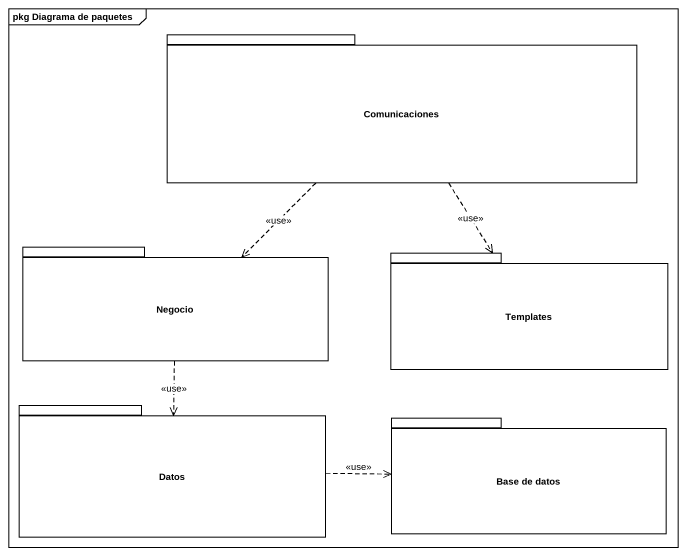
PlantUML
@startuml
mainframe pkg Diagrama de paquetes
package Comunicaciones {
}
package Negocio {
}
package Templates {
}
package Datos {
}
package "Base de datos" as Base_de_datos {
}
Comunicaciones ..> Negocio : <<use>>
Comunicaciones ..> Templates : <<use>>
Negocio ..> Datos : <<use>>
Datos .right.> Base_de_datos : <<use>>
@enduml
